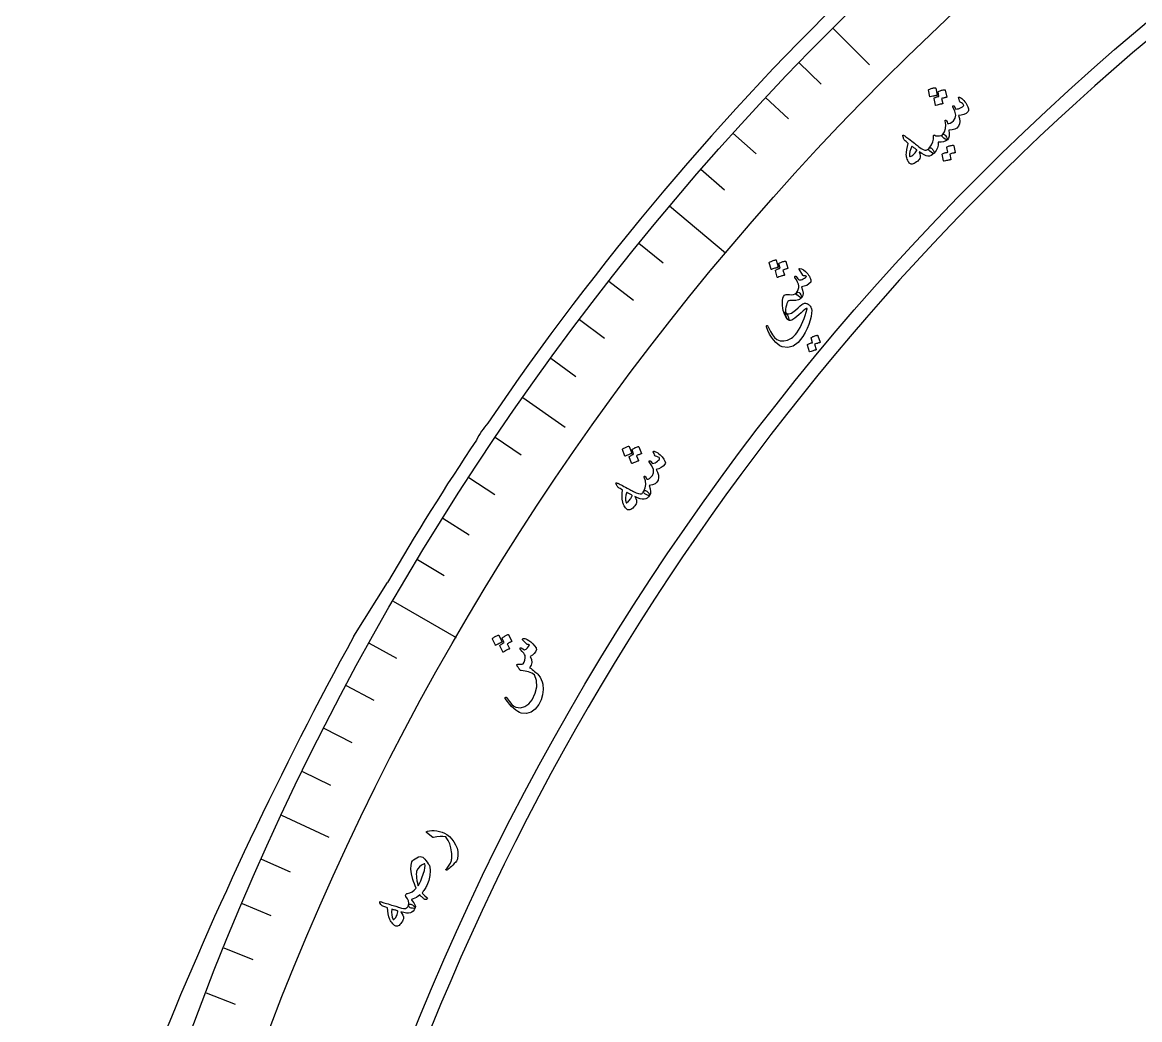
# Model space of a CAD drawing. Header units: millimetres. Extents: x -59 to 59, y -59 to 86.
# Drawn here: x -58.7 to -34.99, y 20.47 to 41.63 of the extents above; entities that cross this region are included whole.
import ezdxf

# ---------------------------------------------------------------- set-up
doc = ezdxf.new("R2010")
doc.units = ezdxf.units.MM
for name, color, linetype in [('CUT_INNER', 6, 'Continuous'), ('CUT_OUTER', 1, 'Continuous'), ('ENGRAVE', 7, 'Continuous'), ('ENGRAVE_FINE', 8, 'Continuous'), ('TEXT', 5, 'Continuous')]:
    doc.layers.add(name, color=color, linetype=linetype)

msp = doc.modelspace()

# ---------------------------------------------------------------- linework, layer by layer
at = {"layer": 'CUT_INNER'}
msp.add_arc((0.0002, -0.0002), 53.9849, 92.29856, 25.31274, dxfattribs=at)
at = {"layer": 'CUT_OUTER'}
msp.add_lwpolyline([(-51.6662, 28.6039), (-50.9544, 29.7428)], dxfattribs=at)
for centre, radius, start, end in [((-0.0274, 0.0225), 58.9646, 133.821638, 145.848692), ((-47.1747, 31.7527), 2.1449, 140.2584, 151.82742), ((-0.143, 0.0906), 58.8307, 146.261464, 149.733281), ((20.4694, -10.9117), 82.2497, 151.286278, 158.01887)]:
    msp.add_arc(centre, radius, start, end, dxfattribs=at)
at = {"layer": 'ENGRAVE'}
for points in [[(-41.5065, 41.5065), (-40.7264, 40.7264)], [(-44.9661, 37.7311), (-43.7829, 36.7382)], [(-48.0835, 33.6684), (-47.1797, 33.0356)], [(-50.8349, 29.3496), (-49.4972, 28.5772)], [(-53.1995, 24.8073), (-52.1995, 24.341)]]:
    msp.add_lwpolyline(points, dxfattribs=at)
for radius in [58.6991, 57.1545, 54.2859]:
    msp.add_circle((0, 0), radius, dxfattribs=at)
at = {"layer": 'ENGRAVE_FINE'}
for points in [[(-42.2246, 40.7758), (-41.7484, 40.316)], [(-42.9298, 40.0327), (-42.4457, 39.5812)], [(-43.6219, 39.2774), (-43.13, 38.8344)], [(-44.3008, 38.5101), (-43.8012, 38.0758)], [(-45.6178, 36.9405), (-45.1033, 36.5239)], [(-46.2555, 36.1388), (-45.7339, 35.7312)], [(-46.8792, 35.326), (-46.3505, 34.9276)], [(-47.4886, 34.5025), (-46.953, 34.1134)], [(-48.6638, 32.8241), (-48.115, 32.4539)], [(-49.2292, 31.9698), (-48.674, 31.6093)], [(-49.7797, 31.1058), (-49.2183, 30.755)], [(-50.3149, 30.2323), (-49.7475, 29.8913)], [(-51.3394, 28.4579), (-50.7604, 28.137)], [(-51.8282, 27.5576), (-51.2437, 27.2468)], [(-52.3013, 26.6488), (-51.7115, 26.3483)], [(-52.7584, 25.732), (-52.1634, 25.4418)], [(-53.6243, 23.8751), (-53.0195, 23.6058)], [(-54.0328, 22.9356), (-53.4235, 22.6769)], [(-54.4249, 21.9891), (-53.8111, 21.7411)], [(-54.8003, 21.0359), (-54.1823, 20.7986)]]:
    msp.add_lwpolyline(points, dxfattribs=at)
at = {"layer": 'TEXT'}
for points in [[(-39.4704, 40.1926), (-39.4704, 40.1955), (-39.4692, 40.1985), (-39.4668, 40.2014), (-39.4632, 40.2043), (-39.4472, 40.2115), (-39.4311, 40.2179), (-39.415, 40.2234), (-39.3988, 40.2282), (-39.3824, 40.2321), (-39.3657, 40.2352), (-39.3486, 40.2375), (-39.3311, 40.239), (-39.3259, 40.2385), (-39.3221, 40.2369), (-39.3196, 40.2343), (-39.3184, 40.2307), (-39.2878, 40.0851), (-39.2883, 40.0815), (-39.2909, 40.0787), (-39.2954, 40.0768), (-39.3021, 40.0758), (-39.3077, 40.0749), (-39.3164, 40.0732), (-39.3283, 40.0709), (-39.3432, 40.0678), (-39.3614, 40.0638), (-39.3829, 40.0589), (-39.4078, 40.0529), (-39.4362, 40.0458), (-39.4403, 40.0452), (-39.4432, 40.0458), (-39.4449, 40.0476), (-39.4455, 40.0505)], [(-39.2681, 40.1507), (-39.268, 40.1536), (-39.2668, 40.1565), (-39.2644, 40.1594), (-39.2609, 40.1623), (-39.2449, 40.1694), (-39.2288, 40.1757), (-39.2127, 40.1812), (-39.1966, 40.1859), (-39.1802, 40.1898), (-39.1635, 40.1928), (-39.1464, 40.1951), (-39.129, 40.1965), (-39.1247, 40.1959), (-39.1214, 40.1941), (-39.119, 40.1911), (-39.1174, 40.187), (-39.087, 40.0415), (-39.0874, 40.0388), (-39.0897, 40.0366), (-39.0939, 40.0348), (-39.1, 40.0334), (-39.1041, 40.0326), (-39.1104, 40.0313), (-39.1191, 40.0295), (-39.13, 40.0272), (-39.1431, 40.0244), (-39.1583, 40.0209), (-39.1757, 40.0167), (-39.1952, 40.0119), (-39.172, 39.9052), (-39.1724, 39.9016), (-39.175, 39.8988), (-39.1795, 39.897), (-39.1861, 39.896), (-39.1918, 39.8951), (-39.2005, 39.8934), (-39.2123, 39.8911), (-39.2272, 39.888), (-39.2453, 39.8841), (-39.2668, 39.8791), (-39.2916, 39.8732), (-39.3199, 39.8662), (-39.3235, 39.8661), (-39.326, 39.8671), (-39.3275, 39.8691), (-39.328, 39.8721), (-39.3533, 40.0139), (-39.3533, 40.0168), (-39.3521, 40.0198), (-39.3497, 40.0227), (-39.3461, 40.0256), (-39.3348, 40.0307), (-39.3234, 40.0355), (-39.3119, 40.04), (-39.3002, 40.0442), (-39.2883, 40.0479), (-39.2763, 40.0511), (-39.2642, 40.0536), (-39.2519, 40.0556)], [(-38.8333, 40.0328), (-38.8325, 40.0371), (-38.8289, 40.0394), (-38.8225, 40.0399), (-38.8134, 40.0383), (-38.8004, 40.0334), (-38.7847, 40.0236), (-38.7663, 40.009), (-38.7453, 39.9895), (-38.7222, 39.9664), (-38.7014, 39.9424), (-38.6827, 39.9174), (-38.6663, 39.8914), (-38.6387, 39.8365), (-38.624, 39.7922), (-38.6223, 39.7582), (-38.6335, 39.7346), (-38.6773, 39.6967), (-38.7263, 39.6702), (-38.7803, 39.655), (-38.8395, 39.6512), (-38.8189, 39.5861), (-38.8117, 39.5265), (-38.8179, 39.4725), (-38.8376, 39.424), (-38.8703, 39.3854), (-38.9156, 39.3587), (-38.9735, 39.3437), (-39.044, 39.3406), (-39.0359, 39.2723), (-39.038, 39.2157), (-39.0505, 39.1706), (-39.0732, 39.137), (-39.082, 39.1345), (-39.097, 39.1388), (-39.1181, 39.1498), (-39.1454, 39.1675), (-39.1693, 39.1879), (-39.1827, 39.2071), (-39.1856, 39.2252), (-39.1781, 39.2421), (-39.1365, 39.3079), (-39.113, 39.3785), (-39.1076, 39.4541), (-39.1203, 39.5345), (-39.121, 39.5389), (-39.1208, 39.5427), (-39.1198, 39.5459), (-39.1179, 39.5485), (-39.1148, 39.551), (-39.1114, 39.5526), (-39.1078, 39.5533), (-39.1038, 39.5531), (-39.0965, 39.5479), (-39.0885, 39.5347), (-39.0798, 39.5134), (-39.0704, 39.4841), (-39.0425, 39.4819), (-39.0114, 39.4907), (-38.9771, 39.5106), (-38.9394, 39.5414), (-38.9053, 39.5929), (-38.8965, 39.6594), (-38.9132, 39.7411), (-38.9553, 39.838), (-38.9575, 39.8429), (-38.9584, 39.847), (-38.958, 39.8505), (-38.9563, 39.8532), (-38.9527, 39.8561), (-38.9489, 39.858), (-38.9451, 39.859), (-38.9411, 39.8588), (-38.9367, 39.8573), (-38.9329, 39.8552), (-38.9297, 39.8526), (-38.9272, 39.8493), (-38.8905, 39.7882), (-38.8648, 39.7895), (-38.8376, 39.7949), (-38.8092, 39.8045), (-38.7793, 39.8184), (-38.7527, 39.8343), (-38.7352, 39.8492), (-38.7266, 39.8631), (-38.7272, 39.876), (-38.7354, 39.8884), (-38.751, 39.9023), (-38.7741, 39.9176), (-38.8045, 39.9343), (-38.8098, 39.9422), (-38.8164, 39.9613), (-38.8242, 39.9915), (-38.8333, 40.0328)], [(-40.0144, 39.2162), (-40.0149, 39.2304), (-40.0104, 39.2368), (-40.0009, 39.2353), (-39.9863, 39.226), (-39.9783, 39.2196), (-39.9669, 39.211), (-39.9524, 39.2), (-39.9346, 39.1868), (-39.9135, 39.1711), (-39.889, 39.1526), (-39.8612, 39.1313), (-39.8299, 39.1073), (-39.7992, 39.0838), (-39.7718, 39.0627), (-39.7475, 39.044), (-39.7265, 39.0278), (-39.7088, 39.0141), (-39.6945, 39.003), (-39.6836, 38.9945), (-39.676, 38.9886), (-39.6272, 38.9524), (-39.5854, 38.9284), (-39.5505, 38.9163), (-39.5226, 38.9163), (-39.5074, 38.9207), (-39.4921, 38.929), (-39.4767, 38.9412), (-39.4612, 38.9574), (-39.4503, 38.9653), (-39.4385, 38.968), (-39.4259, 38.9654), (-39.4122, 38.9576), (-39.3983, 38.9458), (-39.3856, 38.9324), (-39.3742, 38.9174), (-39.3641, 38.9007), (-39.3569, 38.8851), (-39.353, 38.872), (-39.3526, 38.8613), (-39.3555, 38.8531), (-39.386, 38.8228), (-39.4175, 38.8019), (-39.4502, 38.7904), (-39.484, 38.7884), (-39.5226, 38.7966), (-39.5661, 38.8149), (-39.6146, 38.8431), (-39.668, 38.8813), (-39.656, 38.837), (-39.6504, 38.7984), (-39.6511, 38.7654), (-39.6581, 38.738), (-39.6683, 38.7203), (-39.6832, 38.7022), (-39.7028, 38.6838), (-39.727, 38.665), (-39.7544, 38.6471), (-39.7792, 38.6338), (-39.8013, 38.625), (-39.8207, 38.6207), (-39.8397, 38.6205), (-39.856, 38.624), (-39.8696, 38.6311), (-39.8805, 38.642), (-39.8916, 38.6581), (-39.9023, 38.6775), (-39.9127, 38.7003), (-39.9226, 38.7265), (-39.9317, 38.7537), (-39.9382, 38.7762), (-39.9422, 38.7938), (-39.9436, 38.8067), (-39.9409, 38.8681), (-39.9335, 38.9307), (-39.9213, 38.9946), (-39.9044, 39.0597), (-39.9285, 39.0803), (-39.9492, 39.0983), (-39.9662, 39.1137), (-39.9798, 39.1265), (-39.9904, 39.1382), (-39.9984, 39.15), (-40.004, 39.162), (-40.0071, 39.1741)], [(-39.1781, 39.2421), (-39.1659, 39.2483), (-39.156, 39.2519), (-39.1484, 39.2529), (-39.1431, 39.2513), (-39.137, 39.2469), (-39.1303, 39.2408), (-39.123, 39.2329), (-39.1152, 39.2233), (-39.0916, 39.1907), (-39.0767, 39.1655), (-39.0706, 39.1476), (-39.0732, 39.137), (-39.109, 39.1101), (-39.1536, 39.0921), (-39.2072, 39.0829), (-39.2697, 39.0826), (-39.271, 39.0241), (-39.2857, 38.9664), (-39.3139, 38.9094), (-39.3555, 38.8531), (-39.3619, 38.8488), (-39.3694, 38.8478), (-39.3782, 38.8499), (-39.3881, 38.8553), (-39.4467, 38.8946), (-39.4532, 38.899), (-39.4587, 38.9053), (-39.4632, 38.9135), (-39.4667, 38.9236), (-39.4682, 38.9327), (-39.4677, 38.9413), (-39.4654, 38.9496), (-39.4612, 38.9574), (-39.4116, 39.0252), (-39.3793, 39.0894), (-39.3644, 39.15), (-39.3669, 39.2072), (-39.3678, 39.2145), (-39.3669, 39.2212), (-39.3643, 39.2273), (-39.3599, 39.2328), (-39.3547, 39.2368), (-39.3494, 39.2381), (-39.3442, 39.2368), (-39.3389, 39.2329), (-39.3344, 39.2286), (-39.3302, 39.2253), (-39.3262, 39.2228), (-39.3226, 39.2212), (-39.2795, 39.2173), (-39.241, 39.2195), (-39.2072, 39.2277), (-39.1781, 39.2421)], [(-39.8244, 38.9975), (-39.8516, 38.9403), (-39.869, 38.8863), (-39.8767, 38.8355), (-39.8745, 38.7879), (-39.8726, 38.783), (-39.8694, 38.7801), (-39.865, 38.779), (-39.8592, 38.7799), (-39.8419, 38.7871), (-39.8249, 38.7966), (-39.8081, 38.8083), (-39.7915, 38.8222), (-39.7752, 38.8384), (-39.7591, 38.8569), (-39.7433, 38.8776), (-39.7277, 38.9005), (-39.7257, 38.9045), (-39.7243, 38.9093), (-39.7234, 38.915), (-39.7232, 38.9216), (-39.7335, 38.9303), (-39.7445, 38.9393), (-39.7562, 38.9485), (-39.7685, 38.9579), (-39.7815, 38.9675), (-39.7951, 38.9773), (-39.8094, 38.9873), (-39.8244, 38.9975)], [(-39.0865, 38.9742), (-39.0866, 38.9771), (-39.0854, 38.98), (-39.0831, 38.9829), (-39.0796, 38.9858), (-39.0639, 38.9929), (-39.0482, 38.9992), (-39.0323, 39.0047), (-39.0164, 39.0094), (-39.0002, 39.0133), (-38.9837, 39.0164), (-38.9668, 39.0187), (-38.9496, 39.0202), (-38.9454, 39.0196), (-38.942, 39.0178), (-38.9396, 39.0149), (-38.938, 39.0108), (-38.9048, 38.8667), (-38.9051, 38.864), (-38.9073, 38.8618), (-38.9115, 38.86), (-38.9175, 38.8586), (-38.9222, 38.8582), (-38.9292, 38.8571), (-38.9387, 38.8551), (-38.9505, 38.8524), (-38.9649, 38.8489), (-38.9819, 38.8445), (-39.0017, 38.8394), (-39.0241, 38.8335), (-38.9988, 38.7209), (-38.9986, 38.7167), (-39.0007, 38.7136), (-39.005, 38.7115), (-39.0114, 38.7105), (-39.017, 38.7095), (-39.0256, 38.7079), (-39.0372, 38.7055), (-39.0519, 38.7024), (-39.0698, 38.6984), (-39.091, 38.6934), (-39.1155, 38.6874), (-39.1434, 38.6804), (-39.1469, 38.6803), (-39.1495, 38.6812), (-39.151, 38.6832), (-39.1516, 38.6862), (-39.1808, 38.8278), (-39.1809, 38.8307), (-39.1797, 38.8337), (-39.1774, 38.8366), (-39.174, 38.8395), (-39.1611, 38.846), (-39.1481, 38.8518), (-39.1348, 38.8568), (-39.1213, 38.8609), (-39.1076, 38.8644), (-39.0939, 38.8672), (-39.08, 38.8693), (-39.0662, 38.8707)], [(-42.8516, 36.5282), (-42.8518, 36.5312), (-42.8509, 36.5342), (-42.8488, 36.5373), (-42.8455, 36.5405), (-42.8302, 36.5491), (-42.8147, 36.5569), (-42.7992, 36.5638), (-42.7835, 36.57), (-42.7675, 36.5753), (-42.7511, 36.5799), (-42.7343, 36.5837), (-42.717, 36.5867), (-42.7118, 36.5866), (-42.7078, 36.5854), (-42.7051, 36.5831), (-42.7036, 36.5796), (-42.6603, 36.4373), (-42.6604, 36.4336), (-42.6627, 36.4306), (-42.6671, 36.4283), (-42.6736, 36.4268), (-42.6791, 36.4253), (-42.6877, 36.4229), (-42.6993, 36.4195), (-42.7139, 36.4152), (-42.7316, 36.4096), (-42.7526, 36.4028), (-42.7769, 36.3946), (-42.8045, 36.3851), (-42.8085, 36.3841), (-42.8115, 36.3845), (-42.8134, 36.3861), (-42.8142, 36.3889)], [(-42.6464, 36.5043), (-42.6466, 36.5072), (-42.6456, 36.5102), (-42.6435, 36.5134), (-42.6402, 36.5166), (-42.6249, 36.5251), (-42.6095, 36.5327), (-42.594, 36.5396), (-42.5783, 36.5457), (-42.5623, 36.551), (-42.5459, 36.5555), (-42.5291, 36.5592), (-42.5119, 36.5622), (-42.5076, 36.562), (-42.5041, 36.5605), (-42.5015, 36.5577), (-42.4996, 36.5538), (-42.4564, 36.4116), (-42.4566, 36.4088), (-42.4586, 36.4064), (-42.4627, 36.4042), (-42.4686, 36.4024), (-42.4726, 36.4012), (-42.4788, 36.3994), (-42.4872, 36.3968), (-42.4979, 36.3936), (-42.5107, 36.3896), (-42.5255, 36.3847), (-42.5425, 36.3791), (-42.5615, 36.3726), (-42.5289, 36.2684), (-42.5291, 36.2647), (-42.5313, 36.2617), (-42.5357, 36.2595), (-42.5422, 36.2579), (-42.5477, 36.2565), (-42.5563, 36.2541), (-42.5678, 36.2507), (-42.5824, 36.2464), (-42.6, 36.2408), (-42.621, 36.234), (-42.6452, 36.2259), (-42.6728, 36.2164), (-42.6763, 36.2161), (-42.6789, 36.2168), (-42.6806, 36.2186), (-42.6814, 36.2216), (-42.7191, 36.3606), (-42.7194, 36.3635), (-42.7184, 36.3665), (-42.7163, 36.3697), (-42.713, 36.3729), (-42.7022, 36.3789), (-42.6913, 36.3847), (-42.6802, 36.3902), (-42.6689, 36.3954), (-42.6574, 36.4002), (-42.6458, 36.4044), (-42.6339, 36.408), (-42.6219, 36.4111)], [(-42.2155, 36.388), (-42.2187, 36.3944), (-42.219, 36.3992), (-42.2163, 36.4022), (-42.2108, 36.4036), (-42.1683, 36.3988), (-42.1247, 36.3784), (-42.0799, 36.3422), (-42.034, 36.2903), (-42.0165, 36.2652), (-42.0016, 36.24), (-41.9893, 36.2146), (-41.9796, 36.189), (-41.9729, 36.1645), (-41.9695, 36.1445), (-41.9696, 36.1291), (-41.9731, 36.1183), (-42.0102, 36.0773), (-42.0551, 36.0468), (-42.1078, 36.0268), (-42.1684, 36.0172), (-42.1434, 35.9431), (-42.1336, 35.8806), (-42.1393, 35.8296), (-42.1602, 35.7901), (-42.1659, 35.7867), (-42.1745, 35.7866), (-42.1861, 35.7898), (-42.2005, 35.7962), (-42.2414, 35.8222), (-42.2672, 35.8458), (-42.2779, 35.8671), (-42.2735, 35.8862), (-42.251, 35.9242), (-42.2358, 35.9617), (-42.2279, 35.9985), (-42.2271, 36.0348), (-42.2344, 36.0731), (-42.2505, 36.116), (-42.2754, 36.1635), (-42.3092, 36.2156), (-42.3126, 36.2226), (-42.3134, 36.2291), (-42.3118, 36.235), (-42.3076, 36.2404), (-42.3016, 36.2444), (-42.2956, 36.2448), (-42.2897, 36.2418), (-42.2837, 36.2352), (-42.2631, 36.2084), (-42.2456, 36.1878), (-42.2311, 36.1734), (-42.2198, 36.1652), (-42.2089, 36.1623), (-42.1942, 36.1628), (-42.1758, 36.1666), (-42.1538, 36.1738), (-42.1299, 36.1847), (-42.1069, 36.1987), (-42.0849, 36.2156), (-42.0638, 36.2355), (-42.0637, 36.2355), (-42.0635, 36.2358), (-42.0632, 36.2362), (-42.0627, 36.2367), (-42.0631, 36.2386), (-42.0653, 36.2406), (-42.0693, 36.2428), (-42.075, 36.2452), (-42.0834, 36.2475), (-42.0952, 36.2495), (-42.1106, 36.2513), (-42.1294, 36.2528), (-42.1328, 36.2531), (-42.136, 36.2547), (-42.139, 36.2574), (-42.1417, 36.2613)], [(-42.2724, 35.8874), (-42.2534, 35.8987), (-42.2358, 35.9012), (-42.2198, 35.8949), (-42.2051, 35.8799), (-42.1805, 35.8446), (-42.1646, 35.818), (-42.1575, 35.8003), (-42.1592, 35.7913), (-42.1751, 35.7758), (-42.1929, 35.7618), (-42.2125, 35.7494), (-42.2341, 35.7387), (-42.2575, 35.7305), (-42.285, 35.7258), (-42.3166, 35.7245), (-42.3523, 35.7266), (-42.387, 35.7283), (-42.4156, 35.7257), (-42.4382, 35.7188), (-42.4547, 35.7075), (-42.4666, 35.69), (-42.4778, 35.664), (-42.4882, 35.6296), (-42.4978, 35.5869), (-42.5042, 35.5446), (-42.5063, 35.5104), (-42.504, 35.4844), (-42.4973, 35.4665), (-42.4722, 35.4263), (-42.4536, 35.3894), (-42.4416, 35.356), (-42.4362, 35.3259), (-42.4364, 35.3168), (-42.438, 35.3114), (-42.441, 35.3099), (-42.4454, 35.3122), (-42.4718, 35.3352), (-42.4959, 35.367), (-42.5178, 35.4077), (-42.5374, 35.4571), (-42.5533, 35.5112), (-42.5643, 35.5658), (-42.5703, 35.6209), (-42.5713, 35.6764), (-42.5682, 35.7286), (-42.5604, 35.7727), (-42.5482, 35.8088), (-42.5314, 35.8367), (-42.5157, 35.849), (-42.4917, 35.8556), (-42.4595, 35.8566), (-42.4191, 35.8521), (-42.3775, 35.8486), (-42.3391, 35.8534), (-42.3041, 35.8663), (-42.2724, 35.8874)], [(-42.3505, 35.3205), (-42.3763, 35.3053), (-42.4003, 35.2981), (-42.4224, 35.2989), (-42.4427, 35.3078), (-42.4596, 35.3242), (-42.4756, 35.3507), (-42.4907, 35.3874), (-42.5048, 35.4343), (-42.51, 35.4549), (-42.5131, 35.4701), (-42.5141, 35.4797), (-42.5129, 35.4838), (-42.5107, 35.4833), (-42.5073, 35.4802), (-42.5029, 35.4746), (-42.4973, 35.4665), (-42.4827, 35.4504), (-42.4635, 35.442), (-42.4397, 35.4413), (-42.4115, 35.4483), (-42.3827, 35.4604), (-42.3539, 35.4766), (-42.3253, 35.4968), (-42.2967, 35.5211), (-42.2411, 35.5722), (-42.1962, 35.6116), (-42.1619, 35.6393), (-42.1382, 35.6553), (-42.1196, 35.6635), (-42.1007, 35.6676), (-42.0815, 35.6677), (-42.0619, 35.6637), (-42.0519, 35.6601), (-42.0424, 35.656), (-42.0334, 35.6514), (-42.0248, 35.6462), (-42.0166, 35.6404), (-42.0088, 35.6339), (-42.0012, 35.6267), (-41.9939, 35.6189), (-41.9814, 35.6037), (-41.9708, 35.5875), (-41.9621, 35.5702), (-41.9554, 35.552), (-41.9505, 35.511), (-41.9536, 35.4564), (-41.9645, 35.3883), (-41.9832, 35.3067), (-42.01, 35.2189), (-42.0451, 35.132), (-42.0887, 35.0462), (-42.1405, 34.9614), (-42.2409, 34.8367), (-42.3475, 34.7592), (-42.4607, 34.7289), (-42.5806, 34.7459), (-42.6243, 34.7661), (-42.6692, 34.7966), (-42.7154, 34.8373), (-42.7627, 34.8882), (-42.8076, 34.9473), (-42.8477, 35.0137), (-42.8829, 35.0873), (-42.9132, 35.1682), (-42.9139, 35.1742), (-42.9135, 35.1795), (-42.912, 35.1843), (-42.9094, 35.1884), (-42.9055, 35.1922), (-42.9012, 35.1945), (-42.8964, 35.1954), (-42.8913, 35.1949), (-42.8861, 35.1916), (-42.8801, 35.1831), (-42.8734, 35.1694), (-42.8658, 35.1505), (-42.8275, 35.0656), (-42.7851, 34.9958), (-42.7386, 34.941), (-42.6881, 34.9012), (-42.6174, 34.872), (-42.5424, 34.8669), (-42.4631, 34.8859), (-42.3795, 34.9288), (-42.3501, 34.9514), (-42.3221, 34.9776), (-42.2952, 35.0074), (-42.2696, 35.0409), (-42.2329, 35.0971), (-42.1989, 35.1554), (-42.1678, 35.2158), (-42.1395, 35.2783), (-42.1138, 35.3431), (-42.0905, 35.4102), (-42.0695, 35.4797), (-42.0509, 35.5515), (-42.0505, 35.5522), (-42.0502, 35.553), (-42.05, 35.554), (-42.0501, 35.5551), (-42.0516, 35.5565), (-42.0546, 35.5573), (-42.0593, 35.5576), (-42.0654, 35.5574), (-42.0775, 35.5512), (-42.0998, 35.534), (-42.1323, 35.5055), (-42.175, 35.4658), (-42.2222, 35.4223), (-42.2671, 35.3836), (-42.3099, 35.3497), (-42.3505, 35.3205)], [(-41.9642, 34.9309), (-41.9645, 34.9337), (-41.9636, 34.9367), (-41.9616, 34.9398), (-41.9585, 34.9429), (-41.9436, 34.9513), (-41.9285, 34.9589), (-41.9133, 34.9656), (-41.898, 34.9716), (-41.8824, 34.9768), (-41.8663, 34.9813), (-41.8498, 34.9849), (-41.8328, 34.9879), (-41.8286, 34.9876), (-41.8251, 34.9861), (-41.8224, 34.9835), (-41.8204, 34.9796), (-41.7739, 34.8396), (-41.774, 34.837), (-41.776, 34.8346), (-41.7799, 34.8324), (-41.7857, 34.8306), (-41.7903, 34.8298), (-41.7972, 34.8281), (-41.8064, 34.8254), (-41.8179, 34.8217), (-41.8318, 34.817), (-41.8483, 34.8112), (-41.8673, 34.8045), (-41.889, 34.7968), (-41.8532, 34.6874), (-41.8527, 34.6833), (-41.8545, 34.6801), (-41.8585, 34.6776), (-41.8648, 34.676), (-41.8702, 34.6746), (-41.8786, 34.6723), (-41.8899, 34.669), (-41.9042, 34.6647), (-41.9215, 34.6592), (-41.9421, 34.6525), (-41.9658, 34.6445), (-41.9928, 34.6352), (-41.9963, 34.6348), (-41.9989, 34.6355), (-42.0006, 34.6374), (-42.0014, 34.6403), (-42.0438, 34.7781), (-42.0441, 34.7809), (-42.0433, 34.7839), (-42.0413, 34.787), (-42.0381, 34.7901), (-42.026, 34.7977), (-42.0136, 34.8045), (-42.0009, 34.8106), (-41.9879, 34.8158), (-41.9747, 34.8204), (-41.9613, 34.8243), (-41.9479, 34.8275), (-41.9342, 34.8301)], [(-45.9684, 32.5618), (-45.9688, 32.5647), (-45.9681, 32.5678), (-45.9663, 32.5711), (-45.9633, 32.5746), (-45.9488, 32.5846), (-45.9341, 32.5937), (-45.9193, 32.602), (-45.9042, 32.6095), (-45.8887, 32.6163), (-45.8728, 32.6223), (-45.8564, 32.6276), (-45.8395, 32.6322), (-45.8343, 32.6326), (-45.8302, 32.6317), (-45.8272, 32.6296), (-45.8254, 32.6263), (-45.7696, 32.4884), (-45.7694, 32.4847), (-45.7714, 32.4815), (-45.7756, 32.4789), (-45.7819, 32.4767), (-45.7873, 32.4748), (-45.7956, 32.4716), (-45.8069, 32.4672), (-45.821, 32.4615), (-45.8382, 32.4544), (-45.8585, 32.4457), (-45.882, 32.4354), (-45.9086, 32.4234), (-45.9125, 32.4221), (-45.9155, 32.4222), (-45.9175, 32.4236), (-45.9186, 32.4264)], [(-45.7618, 32.5564), (-45.7622, 32.5593), (-45.7615, 32.5624), (-45.7597, 32.5657), (-45.7567, 32.5692), (-45.7422, 32.579), (-45.7276, 32.5881), (-45.7127, 32.5963), (-45.6976, 32.6038), (-45.6822, 32.6105), (-45.6663, 32.6164), (-45.6499, 32.6217), (-45.633, 32.6262), (-45.6287, 32.6263), (-45.6251, 32.6251), (-45.6222, 32.6226), (-45.6199, 32.6189), (-45.5642, 32.4811), (-45.5641, 32.4783), (-45.566, 32.4757), (-45.5698, 32.4732), (-45.5756, 32.4708), (-45.5794, 32.4693), (-45.5855, 32.4669), (-45.5936, 32.4636), (-45.6039, 32.4594), (-45.6163, 32.4543), (-45.6307, 32.4481), (-45.6471, 32.441), (-45.6654, 32.4328), (-45.6237, 32.3319), (-45.6235, 32.3282), (-45.6255, 32.3251), (-45.6296, 32.3224), (-45.6359, 32.3203), (-45.6413, 32.3184), (-45.6496, 32.3152), (-45.6608, 32.3108), (-45.6749, 32.3052), (-45.6921, 32.2981), (-45.7123, 32.2894), (-45.7358, 32.2791), (-45.7623, 32.2673), (-45.7658, 32.2666), (-45.7685, 32.267), (-45.7704, 32.2687), (-45.7714, 32.2716), (-45.8214, 32.4067), (-45.8219, 32.4096), (-45.8212, 32.4127), (-45.8194, 32.416), (-45.8164, 32.4195), (-45.8062, 32.4265), (-45.7958, 32.4332), (-45.7852, 32.4397), (-45.7744, 32.4459), (-45.7635, 32.4517), (-45.7522, 32.4569), (-45.7407, 32.4616), (-45.729, 32.4657)], [(-45.313, 32.5174), (-45.3129, 32.5218), (-45.3098, 32.5248), (-45.3036, 32.5263), (-45.2944, 32.5264), (-45.2807, 32.5239), (-45.2635, 32.517), (-45.2429, 32.5059), (-45.2187, 32.4904), (-45.1919, 32.4718), (-45.1671, 32.4518), (-45.1443, 32.4305), (-45.1236, 32.4078), (-45.0867, 32.3588), (-45.0643, 32.3177), (-45.0566, 32.2846), (-45.0635, 32.2594), (-45.0999, 32.2143), (-45.1434, 32.1795), (-45.1939, 32.155), (-45.2514, 32.1408), (-45.2196, 32.0803), (-45.202, 32.023), (-45.1986, 31.9687), (-45.2094, 31.9175), (-45.2347, 31.8737), (-45.2745, 31.8394), (-45.3288, 31.8144), (-45.3977, 31.7989), (-45.3776, 31.7331), (-45.3697, 31.677), (-45.3739, 31.6304), (-45.3903, 31.5933), (-45.3986, 31.5893), (-45.4141, 31.5909), (-45.4368, 31.5979), (-45.4668, 31.6105), (-45.4939, 31.6264), (-45.5105, 31.6429), (-45.5166, 31.6602), (-45.5122, 31.6782), (-45.4829, 31.7503), (-45.4723, 31.824), (-45.4803, 31.8993), (-45.5071, 31.9762), (-45.5086, 31.9804), (-45.5091, 31.9842), (-45.5086, 31.9875), (-45.5072, 31.9904), (-45.5046, 31.9934), (-45.5016, 31.9955), (-45.4981, 31.9969), (-45.4942, 31.9974), (-45.4861, 31.9936), (-45.4758, 31.982), (-45.4635, 31.9626), (-45.449, 31.9354), (-45.4213, 31.9382), (-45.3922, 31.9524), (-45.3619, 31.978), (-45.3304, 32.0151), (-45.3058, 32.0717), (-45.309, 32.1387), (-45.3399, 32.2162), (-45.3985, 32.3041), (-45.4016, 32.3085), (-45.4032, 32.3125), (-45.4034, 32.3159), (-45.4022, 32.3189), (-45.3992, 32.3224), (-45.3958, 32.325), (-45.3922, 32.3266), (-45.3882, 32.3272), (-45.3836, 32.3264), (-45.3795, 32.3251), (-45.3759, 32.323), (-45.3728, 32.3203), (-45.326, 32.2666), (-45.3008, 32.2724), (-45.2751, 32.2826), (-45.2488, 32.2971), (-45.2218, 32.316), (-45.1985, 32.3364), (-45.1838, 32.3542), (-45.1779, 32.3694), (-45.1807, 32.3819), (-45.191, 32.3927), (-45.2089, 32.4036), (-45.2342, 32.4145), (-45.2672, 32.4256), (-45.2738, 32.4325), (-45.2836, 32.4501), (-45.2967, 32.4784), (-45.313, 32.5174)], [(-46.1013, 31.8391), (-46.1043, 31.853), (-46.1009, 31.86), (-46.0913, 31.8602), (-46.0754, 31.8535), (-46.0663, 31.8486), (-46.0537, 31.842), (-46.0375, 31.8337), (-46.0177, 31.8237), (-45.9942, 31.8118), (-45.967, 31.7977), (-45.9359, 31.7815), (-45.9011, 31.7632), (-45.8668, 31.7452), (-45.8361, 31.7291), (-45.8091, 31.7148), (-45.7856, 31.7024), (-45.7659, 31.6919), (-45.7499, 31.6834), (-45.7376, 31.6769), (-45.7292, 31.6723), (-45.6749, 31.645), (-45.6296, 31.6284), (-45.5932, 31.6225), (-45.5657, 31.6272), (-45.5515, 31.6341), (-45.5378, 31.6449), (-45.5247, 31.6596), (-45.5122, 31.6782), (-45.5028, 31.6878), (-45.4917, 31.6924), (-45.4787, 31.6921), (-45.464, 31.6867), (-45.4482, 31.6774), (-45.4334, 31.6664), (-45.4196, 31.6535), (-45.4068, 31.6388), (-45.3971, 31.6247), (-45.3911, 31.6124), (-45.3888, 31.6019), (-45.3903, 31.5933), (-45.4152, 31.5583), (-45.4427, 31.5323), (-45.473, 31.5155), (-45.5059, 31.5077), (-45.5454, 31.5093), (-45.5914, 31.5199), (-45.6439, 31.5394), (-45.703, 31.568), (-45.6837, 31.5264), (-45.6716, 31.4893), (-45.6667, 31.4567), (-45.6689, 31.4285), (-45.676, 31.4093), (-45.6876, 31.3889), (-45.7037, 31.3675), (-45.7244, 31.3448), (-45.7484, 31.3225), (-45.7705, 31.3052), (-45.7908, 31.2927), (-45.8091, 31.2852), (-45.8278, 31.2818), (-45.8445, 31.2824), (-45.8591, 31.2872), (-45.8717, 31.296), (-45.8854, 31.31), (-45.8993, 31.3273), (-45.9134, 31.348), (-45.9276, 31.3721), (-45.9412, 31.3974), (-45.9515, 31.4184), (-45.9584, 31.4352), (-45.962, 31.4476), (-45.9697, 31.5085), (-45.9731, 31.5715), (-45.9719, 31.6365), (-45.9663, 31.7036), (-45.9936, 31.7197), (-46.017, 31.734), (-46.0365, 31.7463), (-46.052, 31.7566), (-46.0644, 31.7663), (-46.0743, 31.7765), (-46.0819, 31.7874), (-46.087, 31.7989)], [(-45.8769, 31.6559), (-45.894, 31.5949), (-45.902, 31.5387), (-45.9009, 31.4874), (-45.8906, 31.4408), (-45.888, 31.4363), (-45.8843, 31.434), (-45.8797, 31.4337), (-45.8742, 31.4356), (-45.8584, 31.4456), (-45.8432, 31.4578), (-45.8287, 31.4722), (-45.8147, 31.4888), (-45.8014, 31.5075), (-45.7887, 31.5284), (-45.7766, 31.5515), (-45.7651, 31.5768), (-45.7638, 31.581), (-45.7632, 31.586), (-45.7634, 31.5918), (-45.7643, 31.5983), (-45.776, 31.6052), (-45.7883, 31.6121), (-45.8014, 31.6192), (-45.8151, 31.6264), (-45.8295, 31.6336), (-45.8446, 31.641), (-45.8604, 31.6484), (-45.8769, 31.6559)], [(-48.7246, 28.5433), (-48.7254, 28.5462), (-48.725, 28.5493), (-48.7234, 28.5528), (-48.7207, 28.5565), (-48.7071, 28.5677), (-48.6933, 28.5781), (-48.6791, 28.5877), (-48.6647, 28.5965), (-48.6499, 28.6046), (-48.6345, 28.612), (-48.6186, 28.6188), (-48.6022, 28.6248), (-48.597, 28.6256), (-48.5928, 28.6251), (-48.5897, 28.6233), (-48.5877, 28.6201), (-48.5202, 28.4874), (-48.5197, 28.4837), (-48.5215, 28.4804), (-48.5254, 28.4774), (-48.5315, 28.4747), (-48.5367, 28.4723), (-48.5448, 28.4684), (-48.5556, 28.463), (-48.5692, 28.4561), (-48.5857, 28.4475), (-48.6052, 28.437), (-48.6277, 28.4247), (-48.6533, 28.4104), (-48.6571, 28.4088), (-48.6601, 28.4086), (-48.6622, 28.4098), (-48.6635, 28.4125)], [(-48.5182, 28.556), (-48.5189, 28.5588), (-48.5185, 28.5619), (-48.517, 28.5654), (-48.5143, 28.5691), (-48.5007, 28.5802), (-48.4868, 28.5905), (-48.4727, 28.6001), (-48.4583, 28.6089), (-48.4435, 28.6169), (-48.4281, 28.6242), (-48.4122, 28.6309), (-48.3958, 28.6368), (-48.3915, 28.6374), (-48.3878, 28.6365), (-48.3847, 28.6343), (-48.3821, 28.6307), (-48.3148, 28.4981), (-48.3145, 28.4953), (-48.3162, 28.4926), (-48.3197, 28.4897), (-48.3253, 28.4868), (-48.329, 28.485), (-48.3348, 28.4821), (-48.3427, 28.4781), (-48.3526, 28.473), (-48.3645, 28.4668), (-48.3783, 28.4594), (-48.394, 28.4508), (-48.4116, 28.441), (-48.3614, 28.344), (-48.3609, 28.3403), (-48.3626, 28.337), (-48.3665, 28.334), (-48.3726, 28.3313), (-48.3779, 28.3289), (-48.3859, 28.3251), (-48.3967, 28.3197), (-48.4102, 28.3128), (-48.4267, 28.3043), (-48.4462, 28.2938), (-48.4686, 28.2815), (-48.4941, 28.2673), (-48.4976, 28.2663), (-48.5003, 28.2666), (-48.5023, 28.2681), (-48.5035, 28.2709), (-48.5649, 28.4014), (-48.5656, 28.4042), (-48.5652, 28.4073), (-48.5637, 28.4108), (-48.561, 28.4146), (-48.5514, 28.4224), (-48.5417, 28.4301), (-48.5317, 28.4374), (-48.5214, 28.4446), (-48.511, 28.4513), (-48.5002, 28.4575), (-48.4892, 28.4632), (-48.4778, 28.4683)], [(-48.0799, 28.5193), (-48.0846, 28.5255), (-48.0871, 28.5313), (-48.0875, 28.5368), (-48.0856, 28.542), (-48.0813, 28.5476), (-48.0762, 28.5514), (-48.0702, 28.5535), (-48.0632, 28.5538), (-48.0407, 28.5514), (-48.0153, 28.5441), (-47.987, 28.532), (-47.9558, 28.515), (-47.9078, 28.4823), (-47.866, 28.4448), (-47.8304, 28.4026), (-47.8009, 28.3557), (-47.7951, 28.3422), (-47.792, 28.3294), (-47.7917, 28.3172), (-47.7941, 28.3057), (-47.8124, 28.2697), (-47.8406, 28.236), (-47.8786, 28.2045), (-47.9266, 28.1752), (-47.8984, 28.1103), (-47.8905, 28.0485), (-47.903, 27.9898), (-47.9357, 27.9342), (-47.9067, 27.9149), (-47.8793, 27.8954), (-47.8536, 27.8758), (-47.8294, 27.8561), (-47.8067, 27.8362), (-47.7853, 27.8159), (-47.7651, 27.7954), (-47.7462, 27.7745), (-47.7143, 27.7329), (-47.689, 27.6873), (-47.6705, 27.6375), (-47.6585, 27.5836), (-47.6507, 27.4693), (-47.6618, 27.3599), (-47.6919, 27.2551), (-47.7409, 27.1549), (-47.8178, 27.0543), (-47.9058, 26.9901), (-48.0051, 26.9622), (-48.1158, 26.9708), (-48.1506, 26.983), (-48.1885, 27.0031), (-48.2296, 27.0311), (-48.2738, 27.0669), (-48.3198, 27.1105), (-48.3649, 27.1609), (-48.4089, 27.2181), (-48.4519, 27.2822), (-48.4543, 27.2867), (-48.4554, 27.2912), (-48.455, 27.2956), (-48.4533, 27.3), (-48.4506, 27.3038), (-48.4476, 27.3067), (-48.4441, 27.3086), (-48.4402, 27.3097), (-48.4356, 27.3092), (-48.4315, 27.3076), (-48.4277, 27.3047), (-48.4244, 27.3007), (-48.3662, 27.2173), (-48.3144, 27.1556), (-48.2691, 27.1156), (-48.2304, 27.0971), (-48.1278, 27.087), (-48.0361, 27.11), (-47.9552, 27.1662), (-47.8849, 27.2556), (-47.8157, 27.3971), (-47.7843, 27.5325), (-47.7906, 27.6622), (-47.8348, 27.7861), (-47.8922, 27.8191), (-47.9581, 27.8449), (-48.0325, 27.8635), (-48.1154, 27.8747), (-48.1242, 27.8751), (-48.1313, 27.8768), (-48.1369, 27.8796), (-48.1407, 27.8836), (-48.1522, 27.9006), (-48.1629, 27.9165), (-48.1728, 27.9316), (-48.182, 27.9457), (-48.1902, 27.9589), (-48.1972, 27.9708), (-48.2031, 27.9817), (-48.2079, 27.9914), (-48.2095, 27.9963), (-48.209, 28.0002), (-48.2065, 28.0031), (-48.2019, 28.0051), (-48.1989, 28.0057), (-48.1944, 28.0065), (-48.1884, 28.0073), (-48.181, 28.0082), (-48.1721, 28.0091), (-48.162, 28.0097), (-48.1506, 28.01), (-48.138, 28.01), (-48.1132, 28.0107), (-48.0945, 28.0124), (-48.0819, 28.0153), (-48.0752, 28.0194), (-48.0505, 28.0546), (-48.0351, 28.0954), (-48.0292, 28.1416), (-48.0326, 28.1935), (-48.0415, 28.2167), (-48.0611, 28.2461), (-48.0914, 28.2816), (-48.1325, 28.3232), (-48.1364, 28.3271), (-48.1389, 28.3318), (-48.1401, 28.337), (-48.14, 28.343), (-48.1391, 28.3481), (-48.1373, 28.3524), (-48.1345, 28.356), (-48.1307, 28.3587), (-48.1187, 28.3589), (-48.1007, 28.3511), (-48.077, 28.3353), (-48.0474, 28.3115), (-48.0129, 28.3299), (-47.9832, 28.3538), (-47.9584, 28.3832), (-47.9384, 28.4181), (-47.9491, 28.4238), (-47.9583, 28.4275), (-47.9661, 28.4291), (-47.9725, 28.4287), (-47.9788, 28.4276), (-47.9844, 28.428), (-47.989, 28.4298), (-47.9929, 28.4331)], [(-50.1221, 24.4403), (-50.1243, 24.4424), (-50.126, 24.4445), (-50.127, 24.4465), (-50.1273, 24.4484), (-50.1256, 24.4527), (-50.1213, 24.4569), (-50.1143, 24.461), (-50.1045, 24.4649), (-50.0591, 24.4763), (-50.0106, 24.4815), (-49.9588, 24.4805), (-49.9038, 24.4733), (-49.847, 24.4608), (-49.7933, 24.4439), (-49.7427, 24.4225), (-49.6952, 24.3966), (-49.6377, 24.3522), (-49.587, 24.3006), (-49.5429, 24.2419), (-49.5056, 24.176), (-49.477, 24.1053), (-49.4611, 24.0327), (-49.4578, 23.9581), (-49.467, 23.8815), (-49.4717, 23.862), (-49.4791, 23.8439), (-49.4894, 23.8272), (-49.5024, 23.8117), (-49.5363, 23.778), (-49.5673, 23.7477), (-49.5953, 23.7208), (-49.6204, 23.6974), (-49.6425, 23.6775), (-49.6616, 23.6612), (-49.6777, 23.6486), (-49.6908, 23.6396), (-49.6943, 23.6381), (-49.6974, 23.6373), (-49.7002, 23.6373), (-49.7026, 23.638), (-49.7053, 23.6396), (-49.7077, 23.6418), (-49.7095, 23.6443), (-49.7109, 23.6474), (-49.7115, 23.6507), (-49.7109, 23.6541), (-49.7091, 23.6577), (-49.7061, 23.6614), (-49.6872, 23.6834), (-49.6701, 23.7048), (-49.6547, 23.7257), (-49.641, 23.7461), (-49.6289, 23.7661), (-49.6184, 23.786), (-49.6095, 23.8057), (-49.6021, 23.8253), (-49.5961, 23.8454), (-49.5914, 23.867), (-49.588, 23.89), (-49.5858, 23.9144), (-49.5849, 23.9402), (-49.5855, 23.9675), (-49.5876, 23.9964), (-49.591, 24.0267), (-49.6067, 24.1149), (-49.6309, 24.1958), (-49.6636, 24.2693), (-49.7049, 24.3355), (-49.7086, 24.3403), (-49.7135, 24.3443), (-49.7197, 24.3476), (-49.7272, 24.3501), (-49.7764, 24.355), (-49.8345, 24.3532), (-49.9017, 24.3447), (-49.9778, 24.3296), (-49.9822, 24.3294), (-49.9859, 24.3298), (-49.9888, 24.3308), (-49.9911, 24.3324)], [(-50.4324, 23.8165), (-50.4184, 23.8382), (-50.3968, 23.86), (-50.3676, 23.8819), (-50.3308, 23.9038), (-50.2934, 23.9206), (-50.26, 23.9278), (-50.2307, 23.9255), (-50.2055, 23.9137), (-50.1832, 23.8953), (-50.1597, 23.8718), (-50.1349, 23.8431), (-50.1089, 23.8094), (-50.0861, 23.7765), (-50.0691, 23.7499), (-50.0581, 23.7296), (-50.053, 23.7155), (-50.0438, 23.6218), (-50.052, 23.5234), (-50.0775, 23.4201), (-50.1204, 23.3118), (-50.1308, 23.2905), (-50.1418, 23.2697), (-50.1534, 23.2495), (-50.1658, 23.2298), (-50.1786, 23.2106), (-50.1918, 23.1921), (-50.2054, 23.1742), (-50.2194, 23.157), (-50.2088, 23.1436), (-50.1878, 23.123), (-50.1566, 23.0952), (-50.115, 23.0602), (-50.1074, 23.0524), (-50.1048, 23.0438), (-50.1075, 23.0344), (-50.1152, 23.0242), (-50.1251, 23.017), (-50.1355, 23.0137), (-50.1463, 23.0142), (-50.1577, 23.0185), (-50.1704, 23.0274), (-50.1833, 23.037), (-50.1965, 23.0475), (-50.2101, 23.0588), (-50.2238, 23.071), (-50.2375, 23.084), (-50.2513, 23.098), (-50.2651, 23.113), (-50.2998, 23.0844), (-50.3352, 23.0611), (-50.3713, 23.0431), (-50.4082, 23.0304), (-50.4201, 23.0271), (-50.4292, 23.0232), (-50.4356, 23.0188), (-50.4394, 23.0138), (-50.4401, 23.0087), (-50.4382, 23.0025), (-50.4337, 22.995), (-50.4265, 22.9863), (-50.3906, 22.9433), (-50.3688, 22.904), (-50.3611, 22.8685), (-50.3676, 22.8368), (-50.3704, 22.8334), (-50.3753, 22.8308), (-50.3824, 22.829), (-50.3916, 22.8278), (-50.4227, 22.8301), (-50.4481, 22.835), (-50.4679, 22.8424), (-50.4819, 22.8525), (-50.4924, 22.8649), (-50.4994, 22.8767), (-50.5029, 22.8878), (-50.5029, 22.8981), (-50.4999, 22.9418), (-50.5083, 22.9869), (-50.528, 23.0334), (-50.5592, 23.0812), (-50.565, 23.091), (-50.5678, 23.101), (-50.5676, 23.1112), (-50.5643, 23.1216), (-50.558, 23.1317), (-50.5494, 23.1393), (-50.5385, 23.1445), (-50.5253, 23.1473), (-50.4776, 23.1592), (-50.4316, 23.1814), (-50.3872, 23.2137), (-50.3444, 23.2563), (-50.3642, 23.3049), (-50.382, 23.3517), (-50.398, 23.3968), (-50.412, 23.4401), (-50.4411, 23.5606), (-50.4542, 23.6636), (-50.4513, 23.7489), (-50.4324, 23.8165)], [(-50.1746, 23.7749), (-50.2287, 23.7469), (-50.2732, 23.7112), (-50.308, 23.6677), (-50.3333, 23.6164), (-50.339, 23.5904), (-50.3409, 23.5563), (-50.3392, 23.514), (-50.3336, 23.4637), (-50.3299, 23.4375), (-50.3261, 23.4134), (-50.3223, 23.3913), (-50.3184, 23.3712), (-50.3144, 23.3531), (-50.3102, 23.337), (-50.3058, 23.3228), (-50.3011, 23.3106), (-50.2742, 23.3559), (-50.2473, 23.4116), (-50.2202, 23.4777), (-50.1929, 23.5542), (-50.1701, 23.6292), (-50.157, 23.6896), (-50.1538, 23.7353), (-50.1604, 23.7664), (-50.1625, 23.7716), (-50.1656, 23.7747), (-50.1696, 23.7758), (-50.1746, 23.7749)], [(-51.1115, 22.9495), (-51.1169, 22.9627), (-51.1148, 22.9702), (-51.1054, 22.9721), (-51.0885, 22.9684), (-51.0787, 22.9652), (-51.0651, 22.9611), (-51.0477, 22.9558), (-51.0264, 22.9496), (-51.0012, 22.9421), (-50.9718, 22.9332), (-50.9383, 22.9229), (-50.9007, 22.9112), (-50.8638, 22.8997), (-50.8307, 22.8894), (-50.8015, 22.8803), (-50.7762, 22.8724), (-50.7548, 22.8656), (-50.7375, 22.8602), (-50.7243, 22.856), (-50.7152, 22.853), (-50.6569, 22.836), (-50.6093, 22.8279), (-50.5724, 22.8287), (-50.5463, 22.8383), (-50.5335, 22.8477), (-50.5221, 22.8608), (-50.5118, 22.8776), (-50.5029, 22.8981), (-50.4954, 22.9093), (-50.4853, 22.9159), (-50.4725, 22.9179), (-50.457, 22.9153), (-50.4398, 22.909), (-50.4233, 22.9008), (-50.4074, 22.8907), (-50.3921, 22.8786), (-50.38, 22.8664), (-50.3719, 22.8554), (-50.3677, 22.8455), (-50.3676, 22.8368), (-50.3857, 22.7978), (-50.4081, 22.7673), (-50.4348, 22.7453), (-50.4658, 22.7317), (-50.5049, 22.726), (-50.552, 22.7281), (-50.6072, 22.7378), (-50.6706, 22.7552), (-50.644, 22.7178), (-50.6254, 22.6835), (-50.6146, 22.6523), (-50.6117, 22.6242), (-50.6152, 22.604), (-50.6229, 22.5819), (-50.6349, 22.5578), (-50.6511, 22.5319), (-50.6707, 22.5056), (-50.6893, 22.4845), (-50.7069, 22.4686), (-50.7236, 22.4578), (-50.7414, 22.4511), (-50.7579, 22.4487), (-50.7732, 22.4507), (-50.7871, 22.4571), (-50.8031, 22.4684), (-50.8199, 22.4829), (-50.8375, 22.5007), (-50.8559, 22.5218), (-50.8739, 22.5442), (-50.8878, 22.563), (-50.8976, 22.5782), (-50.9034, 22.5898), (-50.9221, 22.6483), (-50.9368, 22.7097), (-50.9474, 22.7738), (-50.9541, 22.8407), (-50.9839, 22.8517), (-51.0094, 22.8615), (-51.0308, 22.87), (-51.048, 22.8774), (-51.0619, 22.8846), (-51.0736, 22.8929), (-51.0829, 22.9022), (-51.09, 22.9126)], [(-50.8575, 22.8101), (-50.8633, 22.747), (-50.8609, 22.6903), (-50.8505, 22.64), (-50.832, 22.5961), (-50.8286, 22.5922), (-50.8246, 22.5905), (-50.82, 22.5911), (-50.8149, 22.5939), (-50.8012, 22.6066), (-50.7885, 22.6214), (-50.7767, 22.6382), (-50.766, 22.657), (-50.7563, 22.6779), (-50.7476, 22.7007), (-50.7399, 22.7256), (-50.7332, 22.7526), (-50.7327, 22.757), (-50.7331, 22.762), (-50.7343, 22.7676), (-50.7363, 22.7739), (-50.7491, 22.7785), (-50.7625, 22.7831), (-50.7766, 22.7877), (-50.7914, 22.7922), (-50.8069, 22.7968), (-50.8231, 22.8012), (-50.8399, 22.8057), (-50.8575, 22.8101)]]:
    msp.add_lwpolyline(points, close=True, dxfattribs=at)

doc.saveas('drawing.dxf')
